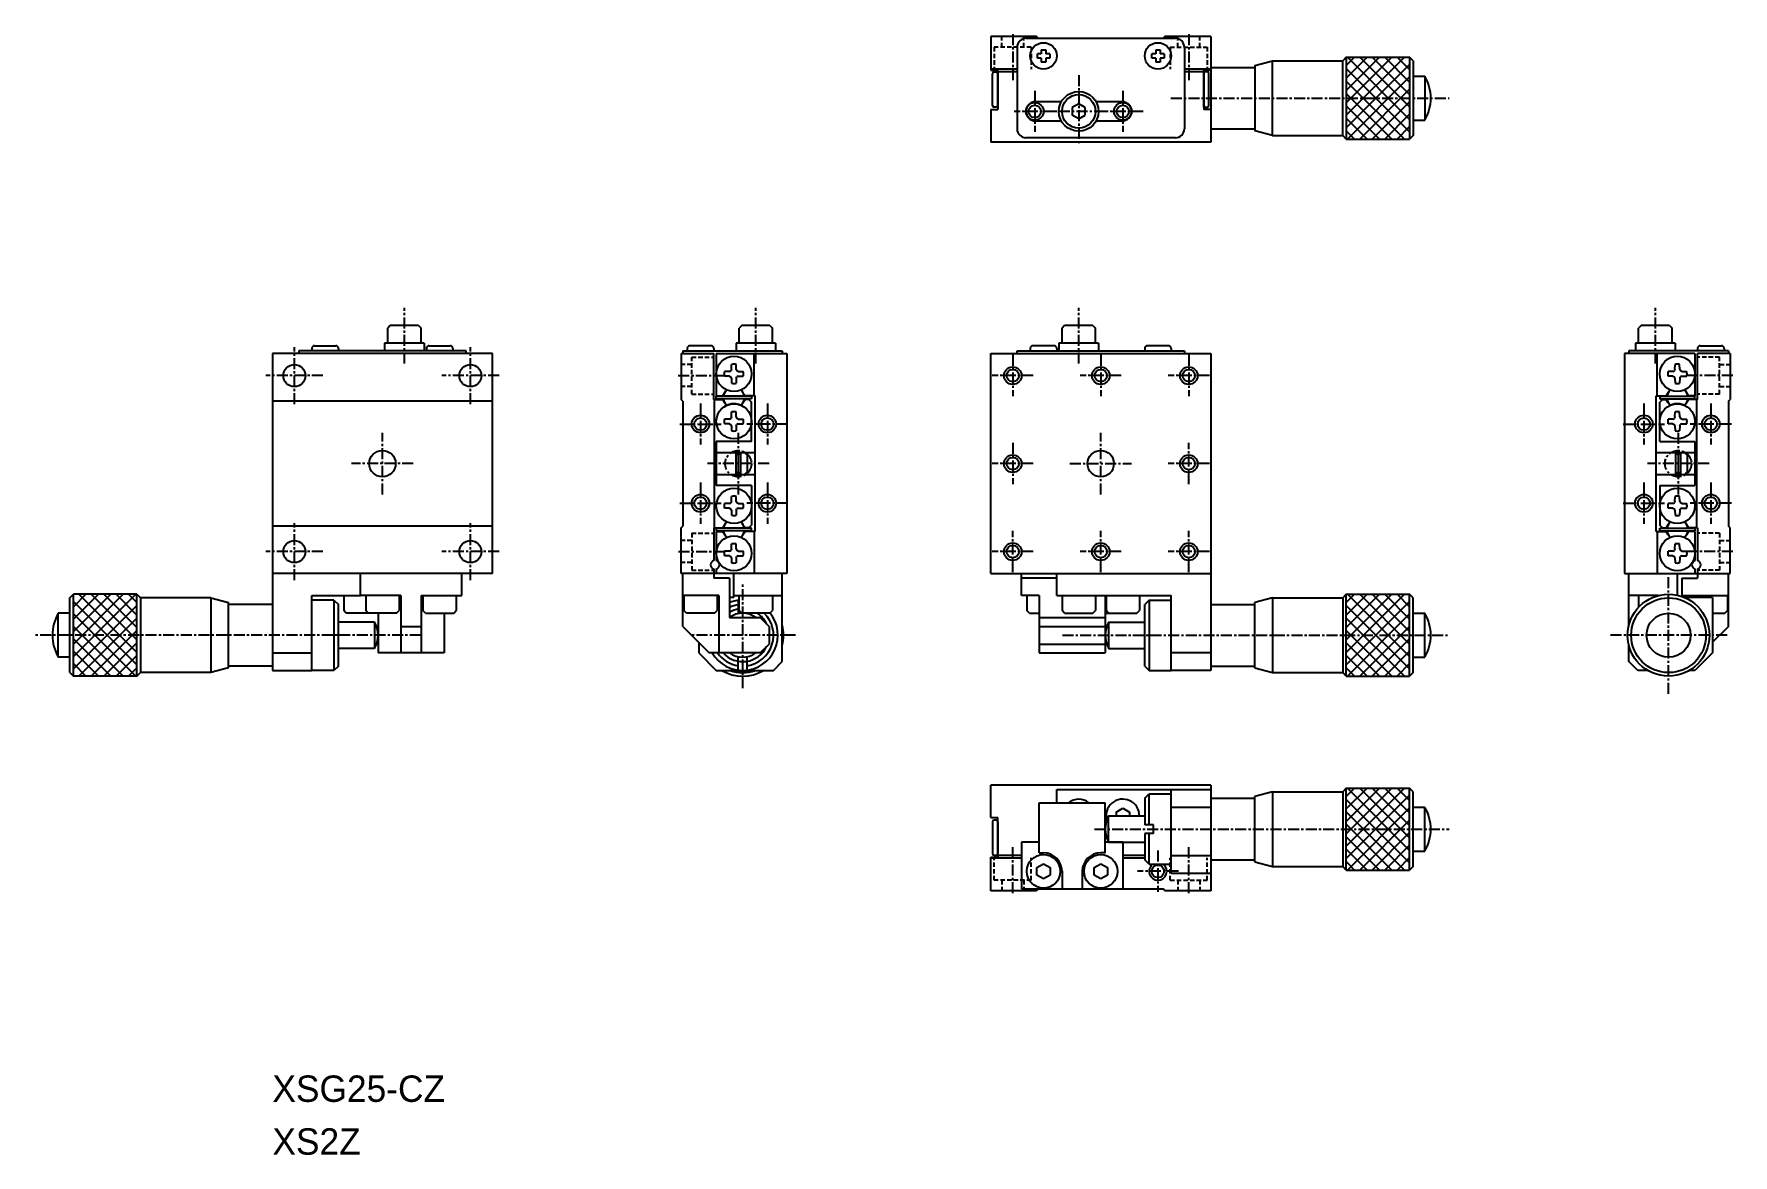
# Model space of a CAD drawing. Extents: x 79 to 272, y 117 to 244.
import ezdxf

# ---------------------------------------------------------------- set-up
doc = ezdxf.new("R2010")
doc.units = 0
doc.linetypes.add('CENTER', pattern=[2, 1.25, -0.25, 0.25, -0.25])
doc.linetypes.add('DASHED', pattern=[0.75, 0.5, -0.25])
doc.layers.get('0').update_dxf_attribs({"linetype": 'CONTINUOUS'})
doc.layers.add('CENTER', color=1, linetype='CENTER')

msp = doc.modelspace()

# ---------------------------------------------------------------- linework, layer by layer
at = {"color": 7, "linetype": 'CONTINUOUS'}
for p, q in [((188.14, 243.7), (188.14, 239.9)), ((193.34, 243.7), (188.14, 243.7)), ((192.14, 243.5), (209.14, 243.5)), ((193.54, 243.5), (193.34, 243.7)), ((207.94, 243.7), (207.74, 243.5)), ((213.14, 243.7), (207.94, 243.7)), ((213.14, 243.7), (213.14, 231.7)), ((191.14, 242.5), (191.14, 233.2)), ((193.89, 241.75), (193.44, 241.75)), ((193.44, 241.25), (193.44, 241.75)), ((193.89, 242.2), (194.39, 242.2)), ((193.89, 242.2), (193.89, 241.75)), ((194.39, 242.2), (194.39, 241.75)), ((194.84, 241.75), (194.39, 241.75)), ((194.84, 241.75), (194.84, 241.25)), ((206.89, 241.75), (206.44, 241.75)), ((206.44, 241.25), (206.44, 241.75)), ((206.89, 242.2), (206.89, 241.75)), ((206.89, 242.2), (207.39, 242.2)), ((207.39, 242.2), (207.39, 241.75)), ((207.84, 241.75), (207.39, 241.75)), ((207.84, 241.75), (207.84, 241.25)), ((210.14, 242.5), (210.14, 233.2)), ((228.54, 241.35), (228.14, 240.95)), ((228.54, 241.35), (235.74, 241.35)), ((236.14, 240.95), (235.74, 241.35)), ((191.14, 240), (188.14, 240)), ((188.14, 239.9), (188.94, 239.9)), ((188.34, 235.88), (188.34, 239.48)), ((188.54, 239.68), (188.74, 239.68)), ((188.94, 239.7), (188.94, 239.9)), ((188.94, 239.7), (188.94, 235.4)), ((191.14, 239.7), (188.94, 239.7)), ((188.94, 235.88), (188.94, 239.48)), ((193.89, 241.25), (193.44, 241.25)), ((193.89, 241.25), (193.89, 240.8)), ((194.39, 240.8), (193.89, 240.8)), ((194.39, 241.25), (194.39, 240.8)), ((194.84, 241.25), (194.39, 241.25)), ((206.89, 241.25), (206.44, 241.25)), ((206.89, 241.25), (206.89, 240.8)), ((207.39, 240.8), (206.89, 240.8)), ((207.39, 241.25), (207.39, 240.8)), ((207.84, 241.25), (207.39, 241.25)), ((213.14, 240), (210.14, 240)), ((212.34, 239.7), (210.14, 239.7)), ((212.34, 235.68), (212.34, 239.9)), ((212.34, 239.9), (213.14, 239.9)), ((212.34, 239.7), (212.34, 235.4)), ((212.34, 235.88), (212.34, 239.48)), ((212.74, 239.68), (212.54, 239.68)), ((212.94, 235.88), (212.94, 239.48)), ((213.14, 240.2), (218.14, 240.2)), ((218.14, 240.42), (220.14, 240.95)), ((218.14, 240.42), (218.14, 232.99)), ((220.14, 232.45), (220.14, 240.95)), ((220.14, 240.95), (228.14, 240.95)), ((228.14, 232.45), (228.14, 240.95)), ((236.14, 240.95), (236.14, 232.45)), ((188.94, 236.87), (188.94, 238.48)), ((212.34, 236.87), (212.34, 238.48)), ((236.14, 239.2), (237.47, 239.2)), ((188.74, 235.68), (188.54, 235.68)), ((196.18, 236.3), (193.24, 236.3)), ((198.14, 236.07), (197.39, 235.64)), ((197.39, 235.64), (197.39, 234.77)), ((198.89, 235.64), (198.14, 236.07)), ((198.89, 234.77), (198.89, 235.64)), ((203.14, 236.3), (200.1, 236.3)), ((212.54, 235.68), (212.74, 235.68)), ((188.14, 235.4), (188.14, 231.7)), ((188.14, 235.4), (188.94, 235.4)), ((196.18, 234.1), (193.24, 234.1)), ((198.14, 234.34), (197.39, 234.77)), ((198.14, 234.34), (198.89, 234.77)), ((203.14, 234.1), (200.1, 234.1)), ((213.14, 235.4), (212.34, 235.4)), ((236.14, 234.2), (237.47, 234.2)), ((213.14, 231.7), (188.14, 231.7)), ((209.14, 232.2), (192.14, 232.2)), ((213.14, 233.2), (218.14, 233.2)), ((220.14, 232.45), (218.14, 232.99)), ((220.14, 232.45), (228.14, 232.45)), ((228.54, 232.05), (228.14, 232.45)), ((228.54, 232.05), (235.74, 232.05)), ((236.14, 232.45), (235.74, 232.05)), ((119.92, 210.87), (119.62, 210.57)), ((119.62, 208.87), (119.62, 210.57)), ((123.12, 210.87), (119.92, 210.87)), ((123.12, 210.87), (123.42, 210.57)), ((123.42, 208.87), (123.42, 210.57)), ((159.86, 210.87), (159.56, 210.57)), ((159.56, 208.87), (159.56, 210.57)), ((163.06, 210.87), (159.86, 210.87)), ((163.06, 210.87), (163.36, 210.57)), ((163.36, 208.87), (163.36, 210.57)), ((196.54, 210.87), (196.24, 210.57)), ((196.24, 208.87), (196.24, 210.57)), ((199.74, 210.87), (196.54, 210.87)), ((199.74, 210.87), (200.04, 210.57)), ((200.04, 208.87), (200.04, 210.57)), ((262.06, 210.87), (261.76, 210.57)), ((261.76, 208.87), (261.76, 210.57)), ((265.26, 210.87), (262.06, 210.87)), ((265.26, 210.87), (265.56, 210.57)), ((265.56, 208.87), (265.56, 210.57)), ((111.32, 208.57), (113.72, 208.57)), ((123.77, 208.87), (119.27, 208.87)), ((119.27, 208.87), (119.27, 207.97)), ((123.77, 208.87), (123.77, 207.97)), ((124.32, 208.57), (126.72, 208.57)), ((156.36, 208.57), (153.96, 208.57)), ((159.21, 208.87), (159.21, 207.97)), ((163.7, 208.87), (159.21, 208.87)), ((163.7, 208.87), (163.7, 207.97)), ((195.34, 208.57), (192.94, 208.57)), ((195.89, 208.87), (195.89, 207.97)), ((200.39, 208.87), (195.89, 208.87)), ((200.39, 208.87), (200.39, 207.97)), ((208.34, 208.57), (205.94, 208.57)), ((265.91, 208.87), (261.42, 208.87)), ((261.42, 208.87), (261.42, 207.97)), ((265.91, 208.87), (265.91, 207.97)), ((268.76, 208.57), (271.16, 208.57)), ((106.52, 207.67), (106.52, 182.67)), ((131.52, 207.67), (106.52, 207.67)), ((128.52, 207.97), (109.52, 207.97)), ((109.52, 207.97), (109.52, 207.67)), ((111.02, 208.27), (111.02, 207.97)), ((114.02, 208.27), (114.02, 207.97)), ((124.02, 208.27), (124.02, 207.97)), ((127.02, 208.27), (127.02, 207.97)), ((128.52, 207.67), (128.52, 207.97)), ((131.52, 182.67), (131.52, 207.67)), ((152.96, 207.67), (152.96, 202.47)), ((152.96, 207.67), (156.66, 207.67)), ((153.16, 207.97), (164.46, 207.97)), ((153.16, 207.97), (164.46, 207.97)), ((153.16, 207.97), (153.16, 207.67)), ((153.66, 208.27), (153.66, 207.97)), ((156.66, 208.27), (156.66, 207.97)), ((156.66, 202.47), (156.66, 207.67)), ((156.96, 207.67), (156.96, 202.87)), ((156.96, 207.67), (164.96, 207.67)), ((161.26, 202.87), (161.26, 207.67)), ((164.46, 207.97), (164.46, 207.67)), ((164.96, 207.67), (164.96, 182.67)), ((188.14, 182.67), (188.14, 207.67)), ((188.14, 207.67), (213.14, 207.67)), ((191.14, 207.97), (210.14, 207.97)), ((191.14, 207.67), (191.14, 207.97)), ((192.64, 208.27), (192.64, 207.97)), ((195.64, 208.27), (195.64, 207.97)), ((205.64, 208.27), (205.64, 207.97)), ((208.64, 208.27), (208.64, 207.97)), ((210.14, 207.97), (210.14, 207.67)), ((213.14, 207.67), (213.14, 182.67)), ((260.16, 207.67), (260.16, 182.67)), ((268.16, 207.67), (260.16, 207.67)), ((271.96, 207.97), (260.66, 207.97)), ((271.96, 207.97), (260.66, 207.97)), ((260.66, 207.97), (260.66, 207.67)), ((263.86, 202.87), (263.86, 207.67)), ((268.16, 207.67), (268.16, 202.87)), ((268.46, 208.27), (268.46, 207.97)), ((268.46, 202.47), (268.46, 207.67)), ((272.16, 207.67), (268.46, 207.67)), ((271.46, 208.27), (271.46, 207.97)), ((271.96, 207.97), (271.96, 207.67)), ((272.16, 207.67), (272.16, 202.47)), ((158.45, 205.64), (157.89, 205.63)), ((158.45, 205.1), (157.89, 205.11)), ((158.45, 205.64), (158.61, 205.71)), ((158.45, 205.1), (158.61, 205.03)), ((158.69, 205.87), (158.61, 205.71)), ((158.69, 204.87), (158.61, 205.03)), ((158.69, 205.87), (158.7, 206.44)), ((158.69, 204.87), (158.7, 204.3)), ((159.23, 205.87), (159.22, 206.44)), ((159.23, 204.87), (159.22, 204.3)), ((159.23, 205.87), (159.3, 205.71)), ((159.23, 204.87), (159.3, 205.03)), ((159.46, 205.64), (159.3, 205.71)), ((159.46, 205.1), (159.3, 205.03)), ((159.46, 205.64), (160.02, 205.63)), ((159.46, 205.1), (160.02, 205.11)), ((265.66, 205.64), (265.1, 205.63)), ((265.66, 205.1), (265.1, 205.11)), ((265.66, 205.64), (265.82, 205.71)), ((265.66, 205.1), (265.82, 205.03)), ((265.89, 205.87), (265.82, 205.71)), ((265.89, 204.87), (265.82, 205.03)), ((265.89, 205.87), (265.9, 206.44)), ((265.89, 204.87), (265.9, 204.3)), ((266.43, 205.87), (266.42, 206.44)), ((266.43, 204.87), (266.42, 204.3)), ((266.43, 205.87), (266.51, 205.71)), ((266.43, 204.87), (266.51, 205.03)), ((266.67, 205.64), (266.51, 205.71)), ((266.67, 205.1), (266.51, 205.03)), ((266.67, 205.64), (267.23, 205.63)), ((266.67, 205.1), (267.23, 205.11)), ((156.96, 202.87), (157.69, 202.87)), ((160.96, 202.82), (156.96, 202.82)), ((156.96, 202.52), (156.96, 202.82)), ((157.69, 202.87), (157.92, 203.27)), ((159.99, 203.27), (160.22, 202.87)), ((161.36, 202.87), (160.22, 202.87)), ((160.96, 202.82), (160.96, 202.52)), ((161.36, 187.47), (161.36, 202.87)), ((263.76, 187.47), (263.76, 202.87)), ((263.76, 202.87), (264.9, 202.87)), ((264.16, 202.82), (268.16, 202.82)), ((264.16, 202.82), (264.16, 202.52)), ((265.13, 203.27), (264.9, 202.87)), ((267.43, 202.87), (267.2, 203.27)), ((268.16, 202.87), (267.43, 202.87)), ((268.16, 202.52), (268.16, 202.82)), ((131.52, 202.27), (106.52, 202.27)), ((153.16, 202.27), (152.96, 202.47)), ((153.16, 202.27), (153.16, 188.07)), ((156.66, 202.47), (157.69, 202.47)), ((156.76, 187.87), (156.76, 202.47)), ((160.96, 202.52), (156.96, 202.52)), ((157.92, 202.08), (157.69, 202.47)), ((158.69, 200.47), (158.7, 201.04)), ((159.23, 200.47), (159.22, 201.04)), ((159.99, 202.08), (160.22, 202.47)), ((160.66, 202.47), (160.22, 202.47)), ((160.66, 202.47), (160.96, 202.17)), ((160.96, 197.67), (160.96, 202.17)), ((264.16, 202.52), (268.16, 202.52)), ((264.46, 202.47), (264.16, 202.17)), ((264.16, 197.67), (264.16, 202.17)), ((264.46, 202.47), (264.9, 202.47)), ((265.13, 202.08), (264.9, 202.47)), ((265.89, 200.47), (265.9, 201.04)), ((266.43, 200.47), (266.42, 201.04)), ((267.2, 202.08), (267.43, 202.47)), ((268.46, 202.47), (267.43, 202.47)), ((268.36, 187.87), (268.36, 202.47)), ((271.96, 202.27), (272.16, 202.47)), ((271.96, 202.27), (271.96, 188.07)), ((158.45, 200.24), (157.89, 200.23)), ((158.45, 199.7), (157.89, 199.71)), ((158.45, 200.24), (158.61, 200.31)), ((158.45, 199.7), (158.61, 199.63)), ((158.69, 200.47), (158.61, 200.31)), ((158.69, 199.47), (158.61, 199.63)), ((158.69, 199.47), (158.7, 198.9)), ((159.23, 199.47), (159.22, 198.9)), ((159.23, 200.47), (159.3, 200.31)), ((159.23, 199.47), (159.3, 199.63)), ((159.46, 200.24), (159.3, 200.31)), ((159.46, 199.7), (159.3, 199.63)), ((159.46, 200.24), (160.02, 200.23)), ((159.46, 199.7), (160.02, 199.71)), ((265.66, 200.24), (265.1, 200.23)), ((265.66, 199.7), (265.1, 199.71)), ((265.66, 200.24), (265.82, 200.31)), ((265.66, 199.7), (265.82, 199.63)), ((265.89, 200.47), (265.82, 200.31)), ((265.89, 199.47), (265.82, 199.63)), ((265.89, 199.47), (265.9, 198.9)), ((266.43, 199.47), (266.42, 198.9)), ((266.43, 200.47), (266.51, 200.31)), ((266.43, 199.47), (266.51, 199.63)), ((266.67, 200.24), (266.51, 200.31)), ((266.67, 199.7), (266.51, 199.63)), ((266.67, 200.24), (267.23, 200.23)), ((266.67, 199.7), (267.23, 199.71)), ((160.96, 197.67), (156.96, 197.67)), ((156.96, 197.67), (156.96, 192.67)), ((264.16, 197.67), (268.16, 197.67)), ((268.16, 197.67), (268.16, 192.67)), ((156.96, 196.42), (161.36, 196.42)), ((159.16, 196.42), (159.16, 193.92)), ((159.46, 196.12), (159.16, 196.42)), ((159.76, 196.42), (159.46, 196.12)), ((159.46, 196.12), (159.46, 194.22)), ((159.76, 193.92), (159.76, 196.42)), ((159.76, 196.42), (160.16, 196.42)), ((160.16, 196.42), (160.46, 196.12)), ((160.46, 196.12), (160.46, 194.22)), ((263.76, 196.42), (268.16, 196.42)), ((265.96, 196.42), (265.96, 193.92)), ((266.26, 196.12), (265.96, 196.42)), ((266.56, 196.42), (266.26, 196.12)), ((266.26, 196.12), (266.26, 194.22)), ((266.56, 193.92), (266.56, 196.42)), ((266.56, 196.42), (266.96, 196.42)), ((266.96, 196.42), (267.26, 196.12)), ((267.26, 196.12), (267.26, 194.22)), ((156.96, 193.92), (161.36, 193.92)), ((159.46, 194.22), (159.16, 193.92)), ((159.76, 193.92), (159.46, 194.22)), ((159.76, 193.92), (160.16, 193.92)), ((160.46, 194.22), (160.16, 193.92)), ((263.76, 193.92), (268.16, 193.92)), ((266.26, 194.22), (265.96, 193.92)), ((266.56, 193.92), (266.26, 194.22)), ((266.56, 193.92), (266.96, 193.92)), ((267.26, 194.22), (266.96, 193.92)), ((160.96, 192.67), (156.96, 192.67)), ((158.69, 190.87), (158.7, 191.44)), ((159.23, 190.87), (159.22, 191.44)), ((160.96, 192.67), (160.96, 188.17)), ((264.16, 192.67), (264.16, 188.17)), ((264.16, 192.67), (268.16, 192.67)), ((265.89, 190.87), (265.9, 191.44)), ((266.43, 190.87), (266.42, 191.44)), ((158.45, 190.64), (157.89, 190.63)), ((158.45, 190.1), (157.89, 190.11)), ((158.45, 190.64), (158.61, 190.71)), ((158.45, 190.1), (158.61, 190.03)), ((158.69, 190.87), (158.61, 190.71)), ((158.69, 189.87), (158.61, 190.03)), ((158.69, 189.87), (158.7, 189.3)), ((159.23, 189.87), (159.22, 189.3)), ((159.23, 190.87), (159.3, 190.71)), ((159.23, 189.87), (159.3, 190.03)), ((159.46, 190.64), (159.3, 190.71)), ((159.46, 190.1), (159.3, 190.03)), ((159.46, 190.64), (160.02, 190.63)), ((159.46, 190.1), (160.02, 190.11)), ((265.66, 190.64), (265.1, 190.63)), ((265.66, 190.1), (265.1, 190.11)), ((265.66, 190.64), (265.82, 190.71)), ((265.66, 190.1), (265.82, 190.03)), ((265.89, 190.87), (265.82, 190.71)), ((265.89, 189.87), (265.82, 190.03)), ((265.89, 189.87), (265.9, 189.3)), ((266.43, 189.87), (266.42, 189.3)), ((266.43, 190.87), (266.51, 190.71)), ((266.43, 189.87), (266.51, 190.03)), ((266.67, 190.64), (266.51, 190.71)), ((266.67, 190.1), (266.51, 190.03)), ((266.67, 190.64), (267.23, 190.63)), ((266.67, 190.1), (267.23, 190.11)), ((131.52, 188.07), (106.52, 188.07)), ((152.96, 187.87), (153.16, 188.07)), ((152.96, 182.67), (152.96, 187.87)), ((156.66, 187.87), (156.66, 184.15)), ((156.66, 187.87), (157.69, 187.87)), ((160.96, 187.82), (156.96, 187.82)), ((156.96, 187.82), (156.96, 187.52)), ((160.96, 187.52), (156.96, 187.52)), ((156.96, 187.47), (156.96, 184.15)), ((156.96, 187.47), (157.69, 187.47)), ((157.92, 188.27), (157.69, 187.87)), ((157.69, 187.47), (157.92, 187.08)), ((159.99, 188.27), (160.22, 187.87)), ((159.99, 187.08), (160.22, 187.47)), ((160.66, 187.87), (160.22, 187.87)), ((161.36, 187.47), (160.22, 187.47)), ((160.66, 187.87), (160.96, 188.17)), ((160.96, 187.52), (160.96, 187.82)), ((161.26, 187.47), (161.26, 182.67)), ((263.76, 187.47), (264.9, 187.47)), ((263.86, 187.47), (263.86, 182.67)), ((264.46, 187.87), (264.16, 188.17)), ((264.16, 187.82), (268.16, 187.82)), ((264.16, 187.52), (264.16, 187.82)), ((264.16, 187.52), (268.16, 187.52)), ((264.46, 187.87), (264.9, 187.87)), ((265.13, 188.27), (264.9, 187.87)), ((265.13, 187.08), (264.9, 187.47)), ((267.2, 188.27), (267.43, 187.87)), ((267.43, 187.47), (267.2, 187.08)), ((268.46, 187.87), (267.43, 187.87)), ((268.16, 187.47), (267.43, 187.47)), ((268.16, 187.82), (268.16, 187.52)), ((268.16, 187.47), (268.16, 184.15)), ((268.46, 187.87), (268.46, 184.15)), ((272.16, 187.87), (271.96, 188.07)), ((272.16, 182.67), (272.16, 187.87)), ((158.69, 185.47), (158.61, 185.31)), ((158.69, 185.47), (158.7, 186.04)), ((159.23, 185.47), (159.22, 186.04)), ((159.23, 185.47), (159.3, 185.31)), ((265.89, 185.47), (265.82, 185.31)), ((265.89, 185.47), (265.9, 186.04)), ((266.43, 185.47), (266.42, 186.04)), ((266.43, 185.47), (266.51, 185.31)), ((158.45, 185.24), (157.89, 185.23)), ((158.45, 184.7), (157.89, 184.71)), ((158.45, 185.24), (158.61, 185.31)), ((158.45, 184.7), (158.61, 184.63)), ((158.69, 184.47), (158.61, 184.63)), ((158.69, 184.47), (158.7, 183.9)), ((159.23, 184.47), (159.22, 183.9)), ((159.23, 184.47), (159.3, 184.63)), ((159.46, 185.24), (159.3, 185.31)), ((159.46, 184.7), (159.3, 184.63)), ((159.46, 185.24), (160.02, 185.23)), ((159.46, 184.7), (160.02, 184.71)), ((265.66, 185.24), (265.1, 185.23)), ((265.66, 184.7), (265.1, 184.71)), ((265.66, 185.24), (265.82, 185.31)), ((265.66, 184.7), (265.82, 184.63)), ((265.89, 184.47), (265.82, 184.63)), ((265.89, 184.47), (265.9, 183.9)), ((266.43, 184.47), (266.42, 183.9)), ((266.43, 184.47), (266.51, 184.63)), ((266.67, 185.24), (266.51, 185.31)), ((266.67, 184.7), (266.51, 184.63)), ((266.67, 185.24), (267.23, 185.23)), ((266.67, 184.7), (267.23, 184.71)), ((131.52, 182.67), (106.52, 182.67)), ((106.52, 182.67), (106.52, 171.67)), ((116.53, 180.17), (116.53, 182.67)), ((128.03, 180.17), (128.03, 182.67)), ((164.96, 182.67), (152.96, 182.67)), ((153.16, 176.67), (153.16, 182.67)), ((156.66, 183.2), (156.66, 182.67)), ((156.66, 182.67), (156.66, 182.17)), ((158.46, 182.17), (156.66, 182.17)), ((156.96, 183.2), (156.96, 182.67)), ((158.46, 182.17), (158.46, 177.67)), ((158.96, 179.97), (158.96, 182.67)), ((164.46, 172.67), (164.46, 182.67)), ((188.14, 182.67), (213.14, 182.67)), ((191.63, 180.17), (191.63, 182.67)), ((195.64, 182.17), (191.63, 182.17)), ((195.64, 180.17), (195.64, 182.67)), ((213.14, 182.67), (213.14, 171.67)), ((260.16, 182.67), (272.16, 182.67)), ((260.66, 176.84), (260.66, 182.67)), ((266.16, 180.21), (266.16, 182.67)), ((266.66, 182.17), (266.66, 180.07)), ((266.66, 182.17), (268.46, 182.17)), ((268.16, 183.2), (268.16, 182.67)), ((268.46, 183.2), (268.46, 182.67)), ((268.46, 182.67), (268.46, 182.17)), ((271.96, 176.67), (271.96, 182.67)), ((83.52, 179.92), (83.92, 180.32)), ((83.52, 171.42), (83.52, 179.92)), ((91.12, 180.32), (83.92, 180.32)), ((91.12, 180.32), (91.52, 179.92)), ((91.52, 179.92), (91.52, 171.42)), ((99.52, 179.92), (91.52, 179.92)), ((99.52, 179.92), (101.52, 179.39)), ((99.52, 179.92), (99.52, 171.42)), ((111.02, 180.17), (116.53, 180.17)), ((111.02, 171.67), (111.02, 180.17)), ((113.52, 179.67), (111.02, 179.67)), ((113.52, 179.67), (114.02, 179.17)), ((114.62, 180.17), (114.62, 178.47)), ((121.13, 180.17), (116.53, 180.17)), ((117.13, 180.17), (117.13, 178.47)), ((120.93, 180.17), (120.93, 178.47)), ((121.13, 180.17), (121.13, 173.67)), ((123.43, 180.17), (123.43, 173.67)), ((123.43, 180.17), (128.03, 180.17)), ((123.62, 180.17), (123.62, 178.47)), ((127.42, 180.17), (127.42, 178.47)), ((157.26, 180.17), (153.16, 180.17)), ((153.26, 180.17), (153.26, 178.47)), ((157.06, 180.17), (157.06, 178.47)), ((157.26, 180.17), (157.26, 173.67)), ((158.96, 179.97), (158.46, 179.97)), ((158.96, 180.17), (164.46, 180.17)), ((159.46, 179.64), (159.46, 178.12)), ((159.56, 178.47), (159.56, 180.17)), ((163.36, 180.17), (163.36, 178.47)), ((193.63, 180.17), (191.63, 180.17)), ((192.24, 180.17), (192.24, 178.47)), ((193.63, 180.17), (193.63, 173.67)), ((195.64, 180.17), (208.64, 180.17)), ((196.24, 180.17), (196.24, 178.47)), ((200.04, 180.17), (200.04, 178.47)), ((201.14, 180.17), (201.14, 173.67)), ((201.24, 180.17), (201.24, 178.47)), ((205.04, 180.17), (205.04, 178.47)), ((206.14, 179.67), (205.64, 179.17)), ((206.14, 179.67), (208.64, 179.67)), ((208.64, 171.67), (208.64, 180.17)), ((220.14, 179.92), (218.14, 179.39)), ((220.14, 179.92), (220.14, 171.42)), ((220.14, 179.92), (228.14, 179.92)), ((228.54, 180.32), (228.14, 179.92)), ((228.14, 179.92), (228.14, 171.42)), ((228.54, 180.32), (235.74, 180.32)), ((236.14, 179.92), (235.74, 180.32)), ((236.14, 171.42), (236.14, 179.92)), ((263.99, 180.17), (260.66, 180.17)), ((261.76, 180.17), (261.76, 178.85)), ((266.66, 180.17), (271.96, 180.17)), ((270.16, 179.97), (266.93, 179.97)), ((267.86, 180.17), (267.86, 179.97)), ((268.06, 180.17), (268.06, 179.97)), ((270.16, 179.97), (270.16, 173.67)), ((271.86, 180.17), (271.86, 178.47)), ((83.52, 178.17), (82.19, 178.17)), ((101.52, 171.96), (101.52, 179.39)), ((106.52, 179.17), (101.52, 179.17)), ((114.02, 172.17), (114.02, 179.17)), ((114.92, 178.17), (114.62, 178.47)), ((117.43, 178.17), (114.92, 178.17)), ((117.43, 178.17), (117.13, 178.47)), ((120.63, 178.17), (117.43, 178.17)), ((118.52, 178.17), (118.52, 173.67)), ((120.63, 178.17), (120.93, 178.47)), ((123.92, 178.17), (123.62, 178.47)), ((123.92, 178.17), (127.12, 178.17)), ((126.03, 178.17), (126.03, 173.67)), ((127.12, 178.17), (127.42, 178.47)), ((153.56, 178.17), (153.26, 178.47)), ((156.76, 178.17), (153.56, 178.17)), ((156.76, 178.17), (157.06, 178.47)), ((158.46, 177.67), (161.96, 177.67)), ((159.86, 178.17), (159.56, 178.47)), ((163.06, 178.17), (159.86, 178.17)), ((160.46, 178.17), (160.46, 178.12)), ((162.96, 176.67), (161.96, 177.67)), ((163.06, 178.17), (163.36, 178.47)), ((192.54, 178.17), (192.24, 178.47)), ((192.54, 178.17), (193.63, 178.17)), ((193.63, 177.67), (201.14, 177.67)), ((196.54, 178.17), (196.24, 178.47)), ((196.54, 178.17), (199.74, 178.17)), ((199.74, 178.17), (200.04, 178.47)), ((201.14, 178.17), (204.74, 178.17)), ((201.54, 178.17), (201.24, 178.47)), ((204.74, 178.17), (205.04, 178.47)), ((205.64, 172.17), (205.64, 179.17)), ((213.14, 179.17), (218.14, 179.17)), ((218.14, 171.96), (218.14, 179.39)), ((236.14, 178.17), (237.47, 178.17)), ((270.16, 178.17), (271.56, 178.17)), ((271.56, 178.17), (271.86, 178.47)), ((118.12, 177.17), (114.02, 177.17)), ((121.13, 176.67), (123.43, 176.67)), ((153.16, 176.67), (156.16, 173.67)), ((162.96, 176.67), (162.96, 174.67)), ((193.63, 176.67), (201.14, 176.67)), ((201.54, 177.17), (205.64, 177.17)), ((271.96, 176.67), (270.16, 174.87)), ((118.12, 174.17), (114.02, 174.17)), ((154.96, 174.87), (154.96, 173.67)), ((161.96, 173.67), (162.96, 174.67)), ((193.63, 174.67), (201.14, 174.67)), ((201.54, 174.17), (205.64, 174.17)), ((260.66, 172.67), (260.66, 174.5)), ((83.52, 173.17), (82.19, 173.17)), ((101.52, 171.96), (99.52, 171.42)), ((106.52, 172.17), (101.52, 172.17)), ((106.52, 173.67), (111.02, 173.67)), ((114.02, 172.17), (113.52, 171.67)), ((126.03, 173.67), (118.52, 173.67)), ((154.96, 173.67), (156.96, 171.67)), ((161.96, 173.67), (156.16, 173.67)), ((159.46, 171.7), (159.46, 173.22)), ((160.46, 171.7), (160.46, 173.22)), ((163.46, 171.67), (164.46, 172.67)), ((193.63, 173.67), (201.14, 173.67)), ((205.64, 172.17), (206.14, 171.67)), ((213.14, 173.67), (208.64, 173.67)), ((213.14, 172.17), (218.14, 172.17)), ((218.14, 171.96), (220.14, 171.42)), ((236.14, 173.17), (237.47, 173.17)), ((261.66, 171.67), (260.66, 172.67)), ((270.16, 173.67), (268.16, 171.67)), ((83.52, 171.42), (83.92, 171.02)), ((91.12, 171.02), (83.92, 171.02)), ((91.12, 171.02), (91.52, 171.42)), ((99.52, 171.42), (91.52, 171.42)), ((106.52, 171.67), (111.02, 171.67)), ((113.52, 171.67), (111.02, 171.67)), ((156.96, 171.67), (163.46, 171.67)), ((206.14, 171.67), (208.64, 171.67)), ((213.14, 171.67), (208.64, 171.67)), ((220.14, 171.42), (228.14, 171.42)), ((228.54, 171.02), (228.14, 171.42)), ((228.54, 171.02), (235.74, 171.02)), ((236.14, 171.42), (235.74, 171.02)), ((262.79, 171.67), (261.66, 171.67)), ((268.16, 171.67), (267.54, 171.67)), ((213.14, 158.64), (188.14, 158.64)), ((188.14, 154.94), (188.14, 158.64)), ((213.14, 158.64), (213.14, 146.64)), ((193.64, 156.64), (201.14, 156.64)), ((193.64, 150.94), (193.64, 156.64)), ((195.64, 158.14), (213.14, 158.14)), ((195.64, 156.64), (195.64, 158.14)), ((201.14, 150.94), (201.14, 156.64)), ((205.64, 157.14), (206.14, 157.64)), ((205.64, 157.14), (205.64, 154.14)), ((206.14, 157.64), (208.64, 157.64)), ((208.64, 148.64), (208.64, 158.14)), ((213.14, 157.14), (218.14, 157.14)), ((220.14, 157.89), (218.14, 157.36)), ((218.14, 149.93), (218.14, 157.36)), ((220.14, 157.89), (220.14, 149.39)), ((220.14, 157.89), (228.14, 157.89)), ((228.54, 158.29), (228.14, 157.89)), ((228.14, 157.89), (228.14, 149.39)), ((228.54, 158.29), (235.74, 158.29)), ((236.14, 157.89), (235.74, 158.29)), ((236.14, 149.39), (236.14, 157.89)), ((188.14, 154.94), (188.94, 154.94)), ((188.34, 154.47), (188.34, 150.87)), ((188.74, 154.67), (188.54, 154.67)), ((188.94, 150.64), (188.94, 154.94)), ((188.94, 154.47), (188.94, 150.87)), ((201.54, 155.14), (205.64, 155.14)), ((202.39, 155.58), (203.14, 156.01)), ((202.39, 155.58), (202.39, 155.14)), ((203.14, 156.01), (203.89, 155.58)), ((203.89, 155.58), (203.89, 155.14)), ((208.64, 156.14), (213.14, 156.14)), ((236.14, 156.14), (237.47, 156.14)), ((188.94, 153.47), (188.94, 151.87)), ((201.14, 152.64), (201.31, 152.64)), ((206.64, 154.14), (205.64, 154.14)), ((205.64, 153.14), (205.64, 150.14)), ((206.64, 153.14), (205.64, 153.14)), ((206.64, 153.14), (206.64, 154.14)), ((188.54, 150.67), (188.74, 150.67)), ((191.64, 150.64), (188.94, 150.64)), ((188.94, 150.64), (188.94, 150.44)), ((191.64, 152.14), (191.64, 146.84)), ((193.64, 152.14), (191.64, 152.14)), ((193.64, 150.94), (194.14, 150.94)), ((201.14, 150.94), (200.64, 150.94)), ((203.14, 152.14), (201.14, 152.14)), ((201.54, 152.14), (205.64, 152.14)), ((203.14, 152.14), (203.14, 146.84)), ((205.64, 150.64), (203.14, 150.64)), ((208.64, 150.64), (213.14, 150.64)), ((236.14, 151.14), (237.47, 151.14)), ((188.14, 146.64), (188.14, 150.44)), ((188.14, 150.44), (188.94, 150.44)), ((191.64, 150.34), (188.14, 150.34)), ((193.39, 149.28), (194.14, 149.71)), ((193.39, 148.41), (193.39, 149.28)), ((194.14, 149.71), (194.89, 149.28)), ((194.89, 149.28), (194.89, 148.41)), ((196.24, 148.84), (196.24, 146.84)), ((198.54, 148.84), (198.54, 146.84)), ((199.89, 149.28), (200.64, 149.71)), ((199.89, 148.41), (199.89, 149.28)), ((200.64, 149.71), (201.39, 149.28)), ((201.39, 149.28), (201.39, 148.41)), ((205.64, 150.34), (203.14, 150.34)), ((206.14, 149.64), (205.64, 150.14)), ((206.14, 149.64), (208.64, 149.64)), ((213.14, 150.14), (218.14, 150.14)), ((218.14, 149.93), (220.14, 149.39)), ((220.14, 149.39), (228.14, 149.39)), ((228.54, 148.99), (228.14, 149.39)), ((228.54, 148.99), (235.74, 148.99)), ((236.14, 149.39), (235.74, 148.99)), ((191.64, 146.84), (207.74, 146.84)), ((193.54, 146.84), (193.34, 146.64)), ((194.14, 147.98), (193.39, 148.41)), ((194.89, 148.41), (194.14, 147.98)), ((200.64, 147.98), (199.89, 148.41)), ((201.39, 148.41), (200.64, 147.98)), ((207.94, 146.64), (207.74, 146.84)), ((208.64, 148.64), (213.14, 148.64)), ((193.34, 146.64), (188.14, 146.64)), ((213.14, 146.64), (207.94, 146.64))]:
    msp.add_line(p, q, dxfattribs=at)
at = {"color": 3, "linetype": 'DASHED'}
for p, q in [((189.39, 242.5), (189.39, 243.68)), ((191.89, 242.5), (191.89, 243.68)), ((209.39, 242.5), (209.39, 243.68)), ((211.89, 242.5), (211.89, 243.68)), ((188.54, 242.5), (188.54, 239.98)), ((192.74, 242.5), (188.54, 242.5)), ((192.74, 242.5), (192.74, 239.98)), ((208.54, 242.5), (208.54, 239.98)), ((208.54, 242.5), (212.74, 242.5)), ((212.74, 242.5), (212.74, 239.98)), ((154.16, 203.07), (154.16, 207.27)), ((154.16, 207.27), (156.66, 207.27)), ((270.96, 207.27), (268.46, 207.27)), ((270.96, 203.07), (270.96, 207.27)), ((154.16, 206.42), (152.96, 206.42)), ((270.96, 206.42), (272.16, 206.42)), ((154.16, 203.92), (152.96, 203.92)), ((154.16, 203.07), (156.66, 203.07)), ((270.96, 203.07), (268.46, 203.07)), ((270.96, 203.92), (272.16, 203.92)), ((154.16, 187.27), (154.16, 183.07)), ((154.16, 187.27), (156.66, 187.27)), ((270.96, 187.27), (268.46, 187.27)), ((270.96, 187.27), (270.96, 183.07)), ((154.16, 186.42), (152.96, 186.42)), ((270.96, 186.42), (272.16, 186.42)), ((154.16, 183.92), (152.96, 183.92)), ((270.96, 183.92), (272.16, 183.92)), ((154.16, 183.07), (156.66, 183.07)), ((270.96, 183.07), (268.46, 183.07)), ((188.54, 147.84), (188.54, 150.37)), ((192.74, 147.84), (192.74, 150.37)), ((208.54, 147.84), (208.54, 150.37)), ((212.74, 147.84), (212.74, 150.37)), ((192.74, 147.84), (188.54, 147.84)), ((189.39, 147.84), (189.39, 146.67)), ((191.89, 147.84), (191.89, 146.67)), ((208.54, 147.84), (212.74, 147.84)), ((209.39, 147.84), (209.39, 146.67)), ((211.89, 147.84), (211.89, 146.67))]:
    msp.add_line(p, q, dxfattribs=at)
at = {"color": 3, "linetype": 'CONTINUOUS'}
for p, q in [((228.54, 238.99), (230.9, 241.35)), ((228.54, 237.58), (232.31, 241.35)), ((228.54, 236.17), (233.73, 241.35)), ((228.54, 234.75), (235.14, 241.35)), ((228.54, 240.41), (229.48, 241.35)), ((228.54, 241.35), (228.54, 232.05)), ((235.74, 234.28), (228.67, 241.35)), ((235.74, 235.7), (230.08, 241.35)), ((235.74, 237.11), (231.5, 241.35)), ((235.74, 238.52), (232.91, 241.35)), ((235.74, 239.94), (234.33, 241.35)), ((235.74, 241.35), (235.74, 232.05)), ((228.54, 233.34), (235.74, 240.54)), ((235.74, 232.87), (228.54, 240.07)), ((235.14, 232.05), (228.54, 238.65)), ((228.67, 232.05), (235.74, 239.12)), ((230.08, 232.05), (235.74, 237.71)), ((237.47, 239.2), (237.47, 234.2)), ((233.73, 232.05), (228.54, 237.24)), ((232.31, 232.05), (228.54, 235.82)), ((231.5, 232.05), (235.74, 236.29)), ((230.9, 232.05), (228.54, 234.41)), ((232.91, 232.05), (235.74, 234.88)), ((229.48, 232.05), (228.54, 233)), ((234.33, 232.05), (235.74, 233.47)), ((90.99, 180.32), (83.92, 173.25)), ((89.58, 180.32), (83.92, 174.67)), ((88.17, 180.32), (83.92, 176.08)), ((86.75, 180.32), (83.92, 177.49)), ((85.34, 180.32), (83.92, 178.91)), ((83.92, 171.02), (83.92, 180.32)), ((84.52, 180.32), (91.12, 173.72)), ((85.94, 180.32), (91.12, 175.14)), ((87.35, 180.32), (91.12, 176.55)), ((88.77, 180.32), (91.12, 177.96)), ((90.18, 180.32), (91.12, 179.38)), ((91.12, 171.02), (91.12, 180.32)), ((113.52, 179.67), (113.52, 171.67)), ((206.14, 179.67), (206.14, 171.67)), ((230.9, 180.32), (228.54, 177.96)), ((232.31, 180.32), (228.54, 176.55)), ((233.73, 180.32), (228.54, 175.14)), ((235.14, 180.32), (228.54, 173.72)), ((228.54, 171.02), (228.54, 180.32)), ((229.48, 180.32), (228.54, 179.38)), ((228.67, 180.32), (235.74, 173.25)), ((230.08, 180.32), (235.74, 174.67)), ((231.5, 180.32), (235.74, 176.08)), ((232.91, 180.32), (235.74, 177.49)), ((234.33, 180.32), (235.74, 178.91)), ((235.74, 171.02), (235.74, 180.32)), ((82.19, 173.17), (82.19, 178.17)), ((83.92, 179.51), (91.12, 172.31)), ((91.12, 179.04), (83.92, 171.84)), ((83.92, 178.09), (90.99, 171.02)), ((91.12, 177.62), (84.52, 171.02)), ((235.74, 179.51), (228.54, 172.31)), ((228.54, 179.04), (235.74, 171.84)), ((228.54, 177.62), (235.14, 171.02)), ((235.74, 178.09), (228.67, 171.02)), ((237.47, 173.17), (237.47, 178.17)), ((83.92, 176.68), (89.58, 171.02)), ((91.12, 176.21), (85.94, 171.02)), ((118.12, 177.17), (118.12, 174.17)), ((201.54, 177.17), (201.54, 174.17)), ((228.54, 176.21), (233.73, 171.02)), ((235.74, 176.68), (230.08, 171.02)), ((83.92, 175.27), (88.17, 171.02)), ((83.92, 173.85), (86.75, 171.02)), ((91.12, 174.79), (87.35, 171.02)), ((228.54, 174.79), (232.31, 171.02)), ((235.74, 175.27), (231.5, 171.02)), ((235.74, 173.85), (232.91, 171.02)), ((83.92, 172.44), (85.34, 171.02)), ((91.12, 173.38), (88.77, 171.02)), ((91.12, 171.97), (90.18, 171.02)), ((228.54, 173.38), (230.9, 171.02)), ((228.54, 171.97), (229.48, 171.02)), ((235.74, 172.44), (234.33, 171.02)), ((206.14, 154.14), (206.14, 157.64)), ((230.9, 158.29), (228.54, 155.94)), ((232.31, 158.29), (228.54, 154.52)), ((233.73, 158.29), (228.54, 153.11)), ((235.14, 158.29), (228.54, 151.69)), ((228.54, 148.99), (228.54, 158.29)), ((229.48, 158.29), (228.54, 157.35)), ((235.74, 157.48), (228.54, 150.28)), ((228.54, 157.01), (235.74, 149.81)), ((228.67, 158.29), (235.74, 151.22)), ((230.08, 158.29), (235.74, 152.64)), ((231.5, 158.29), (235.74, 154.05)), ((232.91, 158.29), (235.74, 155.47)), ((234.33, 158.29), (235.74, 156.88)), ((235.74, 148.99), (235.74, 158.29)), ((201.54, 152.14), (201.54, 155.14)), ((228.54, 155.59), (235.14, 148.99)), ((235.74, 156.06), (228.67, 148.99)), ((235.74, 154.65), (230.08, 148.99)), ((237.47, 151.14), (237.47, 156.14)), ((206.14, 149.64), (206.14, 153.14)), ((228.54, 154.18), (233.73, 148.99)), ((228.54, 152.77), (232.31, 148.99)), ((235.74, 153.24), (231.5, 148.99)), ((228.54, 151.35), (230.9, 148.99)), ((235.74, 151.82), (232.91, 148.99)), ((228.54, 149.94), (229.48, 148.99)), ((235.74, 150.41), (234.33, 148.99))]:
    msp.add_line(p, q, dxfattribs=at)
at = {"color": 7, "linetype": 'CONTINUOUS'}
for centre, radius in [((194.14, 241.5), 1.5), ((207.14, 241.5), 1.5), ((198.14, 235.2), 2.25), ((198.14, 235.2), 1.9), ((158.96, 205.37), 2), ((266.16, 205.37), 2), ((109.02, 205.17), 1.25), ((129.02, 205.17), 1.25), ((158.96, 199.97), 2), ((266.16, 199.97), 2), ((119.02, 195.17), 1.5), ((200.64, 195.17), 1.5), ((158.96, 190.37), 2), ((266.16, 190.37), 2), ((109.02, 185.17), 1.25), ((129.02, 185.17), 1.25), ((158.96, 184.97), 2), ((266.16, 184.97), 2), ((265.16, 175.67), 4.65), ((265.16, 175.67), 2.5), ((194.14, 148.84), 1.9), ((200.64, 148.84), 1.9)]:
    msp.add_circle(centre, radius, dxfattribs=at)
at = {"color": 3, "linetype": 'CONTINUOUS'}
for centre, radius in [((193.14, 235.2), 1), ((193.14, 235.2), 0.7), ((203.14, 235.2), 1), ((203.14, 235.2), 0.7), ((190.64, 205.17), 1), ((190.64, 205.17), 0.7), ((200.64, 205.17), 1), ((200.64, 205.17), 0.7), ((210.64, 205.17), 1), ((210.64, 205.17), 0.7), ((155.16, 199.67), 1), ((155.16, 199.67), 0.7), ((162.76, 199.67), 1), ((162.76, 199.67), 0.7), ((262.36, 199.67), 1), ((262.36, 199.67), 0.7), ((269.96, 199.67), 1), ((269.96, 199.67), 0.7), ((190.64, 195.17), 1), ((190.64, 195.17), 0.7), ((210.64, 195.17), 1), ((210.64, 195.17), 0.7), ((155.16, 190.67), 1), ((155.16, 190.67), 0.7), ((162.76, 190.67), 1), ((162.76, 190.67), 0.7), ((262.36, 190.67), 1), ((262.36, 190.67), 0.7), ((269.96, 190.67), 1), ((269.96, 190.67), 0.7), ((190.64, 185.17), 1), ((190.64, 185.17), 0.7), ((200.64, 185.17), 1), ((200.64, 185.17), 0.7), ((210.64, 185.17), 1), ((210.64, 185.17), 0.7), ((265.16, 175.67), 4.25), ((207.14, 148.84), 0.7)]:
    msp.add_circle(centre, radius, dxfattribs=at)
at = {"color": 7, "linetype": 'CONTINUOUS'}
for centre, radius, start, end in [((192.14, 242.5), 1, 90, 180), ((209.14, 242.5), 1, 0, 90), ((188.54, 239.48), 0.2, 90, 180), ((188.74, 239.48), 0.2, 0, 90), ((212.54, 239.48), 0.2, 90, 180), ((212.74, 239.48), 0.2, 0, 90), ((233.14, 236.7), 5, 329.999, 30.001), ((188.54, 235.88), 0.2, 180, 270), ((188.74, 235.88), 0.2, 270, 0), ((193.24, 235.2), 1.1, 90, 270), ((203.04, 235.2), 1.1, 270, 90), ((212.54, 235.88), 0.2, 180, 270), ((212.74, 235.88), 0.2, 270, 360), ((192.14, 233.2), 1, 180, 270), ((209.14, 233.2), 1, 270, 0), ((111.32, 208.27), 0.3, 90, 180), ((113.72, 208.27), 0.3, 0, 90), ((124.32, 208.27), 0.3, 90, 180), ((126.72, 208.27), 0.3, 0, 90), ((153.96, 208.27), 0.3, 90, 180), ((156.36, 208.27), 0.3, 0, 90), ((192.94, 208.27), 0.3, 90, 180), ((195.34, 208.27), 0.3, 0, 90), ((205.94, 208.27), 0.3, 90, 180), ((208.34, 208.27), 0.3, 0, 90), ((268.76, 208.27), 0.3, 90, 180), ((271.16, 208.27), 0.3, 0, 90), ((158.96, 205.37), 1.1, 166.328, 193.672), ((158.96, 205.37), 1.1, 76.328, 103.672), ((158.96, 205.37), 1.1, 346.328, 13.672), ((266.16, 205.37), 1.1, 166.328, 193.672), ((266.16, 205.37), 1.1, 76.328, 103.672), ((266.16, 205.37), 1.1, 346.328, 13.672), ((158.96, 202.67), 1.19, 132.9283, 172.7622), ((159.05, 202.58), 1.32, 133.1328, 148.5453), ((158.96, 205.37), 1.1, 256.328, 283.672), ((158.96, 202.67), 1.19, 7.2378, 47.0717), ((158.86, 202.58), 1.32, 31.4547, 46.8686), ((266.16, 202.67), 1.19, 132.9283, 172.7622), ((266.26, 202.58), 1.32, 133.1314, 148.5453), ((266.16, 205.37), 1.1, 256.328, 283.672), ((266.16, 202.67), 1.19, 7.2378, 47.0717), ((266.07, 202.58), 1.32, 31.4547, 46.8672), ((158.96, 202.67), 1.19, 187.2378, 227.0717), ((158.96, 199.97), 2, 58.2115, 121.7885), ((159.05, 202.76), 1.32, 211.4547, 226.8672), ((158.96, 199.97), 1.1, 76.328, 103.672), ((158.96, 202.67), 1.19, 312.9283, 352.7622), ((158.86, 202.76), 1.32, 313.1328, 328.5453), ((266.16, 202.67), 1.19, 187.2378, 227.0717), ((266.16, 199.97), 2, 58.2115, 121.7885), ((266.26, 202.76), 1.32, 211.4547, 226.8672), ((266.16, 199.97), 1.1, 76.328, 103.672), ((266.16, 202.67), 1.19, 312.9283, 352.7622), ((266.07, 202.76), 1.32, 313.1328, 328.5453), ((158.96, 199.97), 1.1, 166.328, 193.672), ((158.96, 199.97), 1.1, 256.328, 283.672), ((158.96, 199.97), 1.1, 346.328, 13.672), ((266.16, 199.97), 1.1, 166.328, 193.672), ((266.16, 199.97), 1.1, 256.328, 283.672), ((266.16, 199.97), 1.1, 346.328, 13.672), ((158.96, 190.37), 1.1, 76.328, 103.672), ((266.16, 190.37), 1.1, 76.328, 103.672), ((158.96, 190.37), 1.1, 166.328, 193.672), ((158.96, 190.37), 1.1, 256.328, 283.672), ((158.96, 190.37), 1.1, 346.328, 13.672), ((266.16, 190.37), 1.1, 166.328, 193.672), ((266.16, 190.37), 1.1, 256.328, 283.672), ((266.16, 190.37), 1.1, 346.328, 13.672), ((158.96, 187.67), 1.19, 132.9283, 172.7622), ((158.96, 187.67), 1.19, 187.2378, 227.0717), ((159.05, 187.58), 1.32, 133.1328, 148.5453), ((158.96, 187.67), 1.19, 7.2378, 47.0717), ((158.86, 187.58), 1.32, 31.4547, 46.8672), ((158.96, 187.67), 1.19, 312.9283, 352.7622), ((266.16, 187.67), 1.19, 132.9283, 172.7622), ((266.16, 187.67), 1.19, 187.2378, 227.0717), ((266.26, 187.58), 1.32, 133.1328, 148.5453), ((266.16, 187.67), 1.19, 7.2378, 47.0717), ((266.07, 187.58), 1.32, 31.4547, 46.8672), ((266.16, 187.67), 1.19, 312.9283, 352.7622), ((159.05, 187.76), 1.32, 211.4547, 226.8672), ((158.96, 184.97), 1.1, 76.328, 103.672), ((158.86, 187.76), 1.32, 313.1314, 328.5453), ((266.26, 187.76), 1.32, 211.4547, 226.8686), ((266.16, 184.97), 1.1, 76.328, 103.672), ((266.07, 187.76), 1.32, 313.1328, 328.5453), ((156.81, 183.67), 0.5, 107.4576, 252.5424), ((156.81, 183.67), 0.5, 287.4578, 72.5422), ((158.96, 184.97), 1.1, 166.328, 193.672), ((158.96, 184.97), 1.1, 256.328, 283.672), ((158.96, 184.97), 1.1, 346.328, 13.672), ((266.16, 184.97), 1.1, 166.328, 193.672), ((266.16, 184.97), 1.1, 256.328, 283.672), ((266.16, 184.97), 1.1, 346.328, 13.672), ((268.31, 183.67), 0.5, 107.4578, 252.5422), ((268.31, 183.67), 0.5, 287.4576, 72.5424), ((159.96, 175.67), 4, 95.7392, 112.0243), ((86.52, 175.67), 5, 149.999, 210.001), ((159.96, 175.67), 4, 209.9999, 38.9114), ((159.96, 175.67), 2.5, 53.1301, 126.8699), ((233.14, 175.67), 5, 329.999, 30.001), ((115.52, 175.67), 3, 329.999, 30.001), ((159.96, 175.67), 4.65, 345.4076, 14.5924), ((204.14, 175.67), 3, 149.999, 210.001), ((159.96, 175.67), 2.5, 233.1301, 306.8699), ((159.96, 175.67), 4.65, 239.3408, 300.6592), ((159.96, 175.67), 4.25, 250.2503, 289.7497), ((198.14, 155.14), 1.9, 52.1364, 127.8636), ((203.14, 155.14), 1.9, 359.9999, 195.4871), ((188.54, 154.47), 0.2, 90, 180), ((188.74, 154.47), 0.2, 0, 90), ((204.14, 153.64), 3, 149.999, 210.001), ((233.14, 153.64), 5, 329.999, 30.001), ((188.54, 150.87), 0.2, 180, 270), ((188.74, 150.87), 0.2, 270, 0), ((194.14, 148.84), 2.1, 0, 90), ((200.64, 148.84), 2.1, 90, 180)]:
    msp.add_arc(centre, radius, start, end, dxfattribs=at)
at = {"color": 3, "linetype": 'CONTINUOUS'}
for centre, radius, start, end in [((159.96, 175.67), 3.5, 98.2132, 115.3769), ((159.96, 175.67), 3, 97.6623, 120), ((159.96, 175.67), 3.5, 278.2132, 45.5846), ((159.96, 175.67), 3, 25.5288, 56.4427), ((159.96, 175.67), 3, 221.8102, 334.4712), ((159.96, 175.67), 3.5, 214.8498, 261.7868), ((207.14, 148.84), 1, 126.87, 53.13)]:
    msp.add_arc(centre, radius, start, end, dxfattribs=at)
at = {"layer": 'CENTER', "color": 1, "linetype": 'CENTER'}
for p, q in [((190.64, 243.99), (190.64, 238.5)), ((210.64, 243.99), (210.64, 238.5)), ((193.14, 237.55), (193.14, 232.86)), ((198.14, 239.32), (198.14, 231.34)), ((203.14, 237.55), (203.14, 232.86)), ((208.6, 236.7), (240.23, 236.7)), ((195.48, 235.2), (190.8, 235.2)), ((201.14, 235.2), (195.14, 235.2)), ((205.48, 235.2), (200.8, 235.2)), ((121.52, 206.54), (121.52, 212.87)), ((161.46, 206.54), (161.46, 212.87)), ((198.14, 206.54), (198.14, 212.87)), ((263.66, 206.54), (263.66, 212.87)), ((109.02, 201.92), (109.02, 208.42)), ((129.02, 201.92), (129.02, 208.42)), ((190.64, 207.52), (190.64, 202.83)), ((200.64, 207.52), (200.64, 202.83)), ((210.64, 207.52), (210.64, 202.83)), ((112.27, 205.17), (105.77, 205.17)), ((132.27, 205.17), (125.77, 205.17)), ((152.64, 205.17), (158.13, 205.17)), ((192.98, 205.17), (188.3, 205.17)), ((202.98, 205.17), (198.3, 205.17)), ((212.98, 205.17), (208.3, 205.17)), ((272.48, 205.17), (266.99, 205.17)), ((155.16, 202.02), (155.16, 197.33)), ((162.76, 202.02), (162.76, 197.33)), ((262.36, 202.02), (262.36, 197.33)), ((269.96, 202.02), (269.96, 197.33)), ((152.81, 199.67), (157.5, 199.67)), ((165.1, 199.67), (160.41, 199.67)), ((260.02, 199.67), (264.71, 199.67)), ((272.31, 199.67), (267.62, 199.67)), ((119.02, 191.67), (119.02, 198.67)), ((159.46, 198.67), (159.46, 191.67)), ((190.64, 197.52), (190.64, 192.83)), ((200.64, 191.67), (200.64, 198.67)), ((210.64, 192.83), (210.64, 197.52)), ((266.26, 198.67), (266.26, 191.67)), ((122.52, 195.17), (115.52, 195.17)), ((162.96, 195.17), (155.96, 195.17)), ((192.98, 195.17), (188.3, 195.17)), ((197.14, 195.17), (204.14, 195.17)), ((212.98, 195.17), (208.3, 195.17)), ((269.76, 195.17), (262.76, 195.17)), ((155.16, 193.02), (155.16, 188.33)), ((162.76, 193.02), (162.76, 188.33)), ((262.36, 193.02), (262.36, 188.33)), ((269.96, 193.02), (269.96, 188.33)), ((152.81, 190.67), (157.5, 190.67)), ((165.1, 190.67), (160.41, 190.67)), ((260.02, 190.67), (264.71, 190.67)), ((272.31, 190.67), (267.62, 190.67)), ((109.02, 181.92), (109.02, 188.42)), ((129.02, 181.92), (129.02, 188.42)), ((190.64, 182.83), (190.64, 187.52)), ((200.64, 182.83), (200.64, 187.52)), ((210.64, 182.83), (210.64, 187.52)), ((112.27, 185.17), (105.77, 185.17)), ((132.27, 185.17), (125.77, 185.17)), ((152.66, 185.17), (158.16, 185.17)), ((192.98, 185.17), (188.3, 185.17)), ((202.98, 185.17), (198.3, 185.17)), ((212.98, 185.17), (208.3, 185.17)), ((272.46, 185.17), (266.96, 185.17)), ((159.96, 169.67), (159.96, 181.67)), ((265.16, 169.02), (265.16, 182.32)), ((123.37, 175.67), (79.43, 175.67)), ((165.96, 175.67), (153.96, 175.67)), ((196.3, 175.67), (240.23, 175.67)), ((271.81, 175.67), (258.51, 175.67)), ((199.93, 153.64), (240.23, 153.64)), ((190.64, 146.35), (190.64, 151.84)), ((207.14, 151.19), (207.14, 146.5)), ((210.64, 146.35), (210.64, 151.84)), ((209.48, 148.84), (204.8, 148.84))]:
    msp.add_line(p, q, dxfattribs=at)
for centre in [(159.46, 195.17), (266.26, 195.17)]:
    msp.add_circle(centre, 1.5, dxfattribs=at)

# ---------------------------------------------------------------- texts
at = {"color": 7, "linetype": 'CONTINUOUS'}
for s, p in [('XSG25-CZ', (106.52, 122.64)), ('XS2Z', (106.52, 116.64))]:
    msp.add_text(s, height=3, dxfattribs=at).set_placement(p)

doc.saveas('drawing.dxf')
